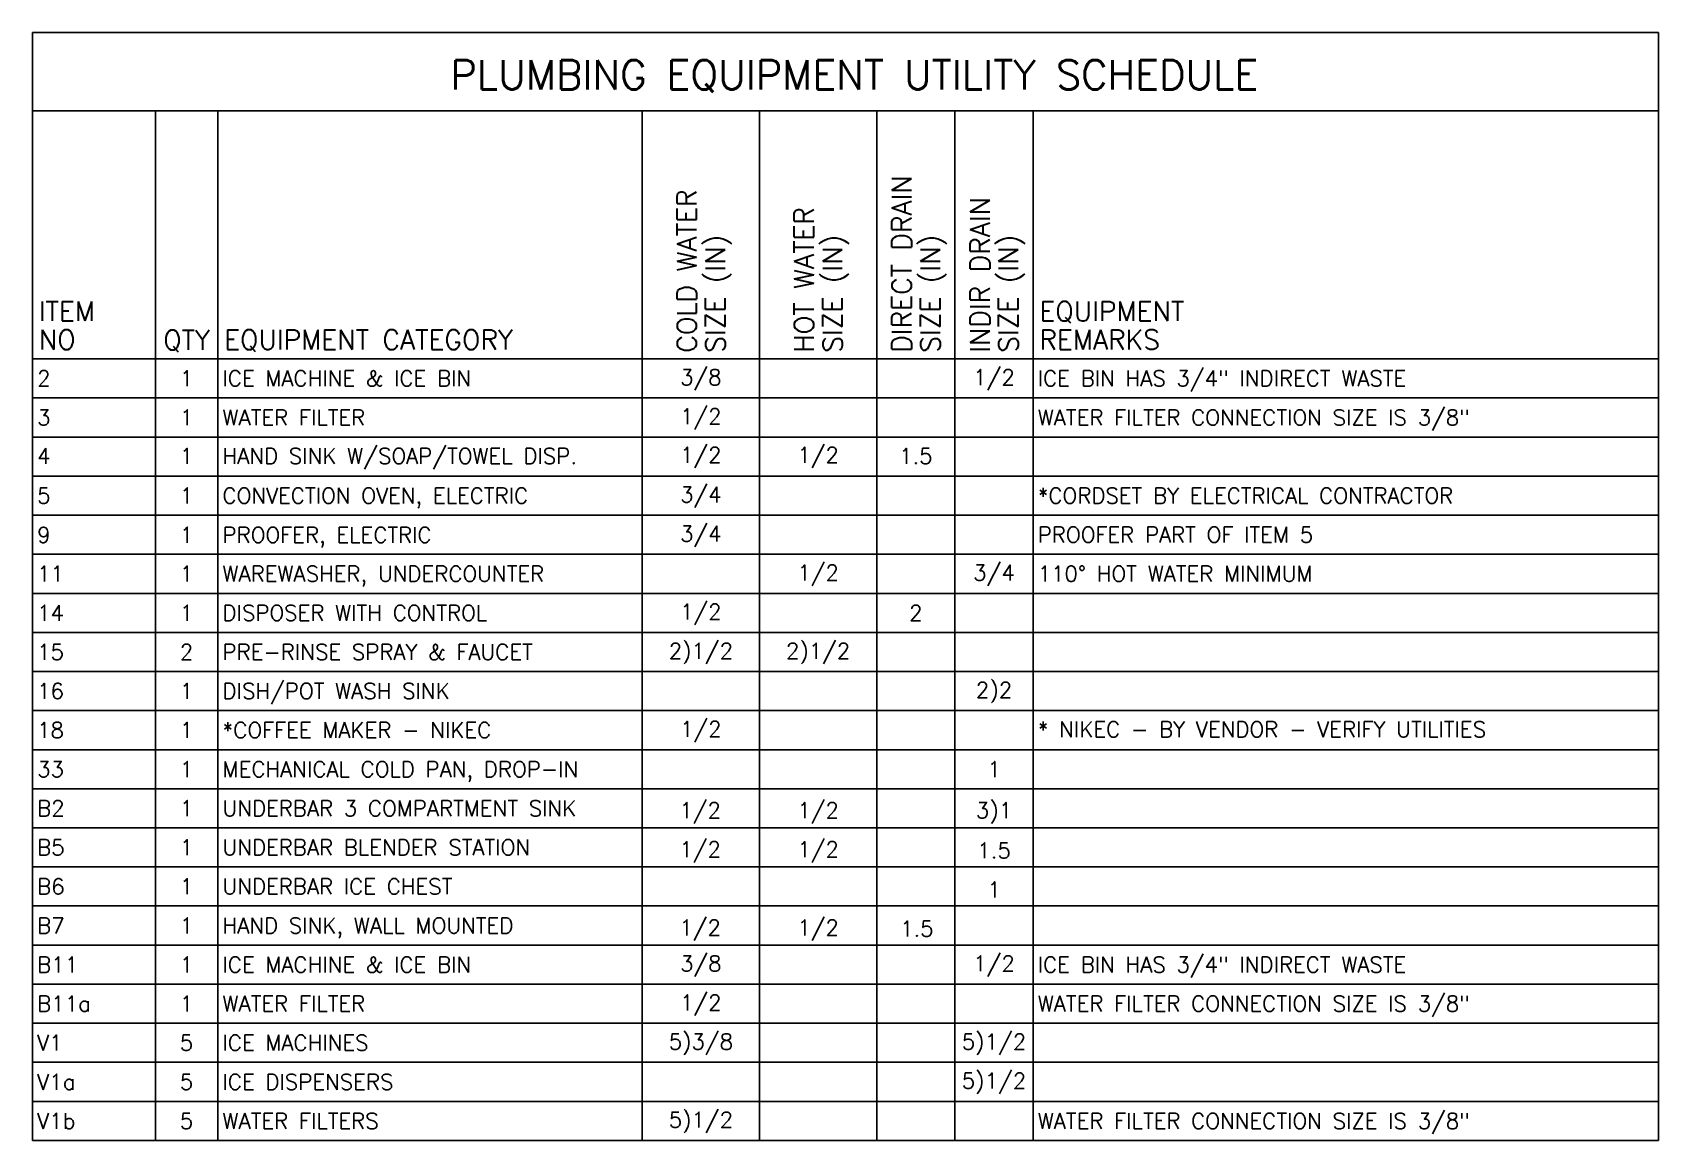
# Model space of a CAD drawing. Extents: x 1854 to 13881, y 653 to 2008.
# Drawn here: x 9128.5 to 9461.3, y 949 to 1175.8 of the extents above; entities that cross this region are included whole.
import ezdxf
from ezdxf.enums import TextEntityAlignment as Align

# ---------------------------------------------------------------- set-up
doc = ezdxf.new("R2010")
doc.units = 0
doc.header["$LTSCALE"] = 0.5
doc.header["$MEASUREMENT"] = 0
doc.layers.add('208', color=8, linetype='Continuous')
doc.styles.add('KCLCELL', font='romans.shx')
doc.styles.add('KCLHEADER', font='romans')

# ---------------------------------------------------------------- blocks, each defined once
blk = doc.blocks.new('kclmainh')
at = {"style": 'KCLHEADER'}
blk.add_attdef('KCLMAINHD', text='', height=0.1875, dxfattribs=at).set_placement((0, 0.0799999999999983), align=Align.CENTER)
blk = doc.blocks.new('kclh2l')
at = {"style": 'KCLHEADER'}
for p in [(0.03999999999999204, 0.2422880603269935), (0.03999999999999204, 0.0600499999999986)]:
    blk.add_attdef('KCLH2L', p, '', height=0.125, dxfattribs=at)
blk = doc.blocks.new('kclh1c')
at = {"style": 'KCLHEADER'}
blk.add_attdef('KCLH1C', text='', height=0.125, dxfattribs=at).set_placement((0, 0.01999999999999957), align=Align.BOTTOM_CENTER)
blk = doc.blocks.new('kclh1l')
at = {"style": 'KCLHEADER'}
blk.add_attdef('KCLH1L', (0.03999999999999204, 0.05999999999999872), '', height=0.125, dxfattribs=at)
blk = doc.blocks.new('kclh2lr')
at = {"style": 'KCLHEADER'}
for p in [(-0.02760299107356445, 0.03999999999998138), (0.1545970089264301, 0.03999999999998138)]:
    blk.add_attdef('KCLH2LR', p, '', height=0.125, rotation=90, dxfattribs=at)
blk = doc.blocks.new('kclcelll')
at = {"style": 'KCLCELL'}
blk.add_attdef('KCLCELL-L', text='', height=0.1, dxfattribs=at).set_placement((0.0299999999999998, 0), align=Align.MIDDLE_LEFT)
blk = doc.blocks.new('kclcellc')
at = {"style": 'KCLCELL'}
blk.add_attdef('KCLCELL-C', text='', height=0.1, dxfattribs=at).set_placement((0, 0), align=Align.MIDDLE)
blk = doc.blocks.new('kclreml1')
at = {"style": 'KCLCELL'}
blk.add_attdef('KCLCELL-L', text='', height=0.1, dxfattribs=at).set_placement((0.0299999999999998, 0), align=Align.MIDDLE_LEFT)

msp = doc.modelspace()

# ---------------------------------------------------------------- linework, layer by layer
at = {"layer": '208'}
for p, q in [((9128.53686358048, 1175.782915499694), (9128.53686358048, 1159.782915499694)), ((9128.53686358048, 1175.782915499694), (9461.336863580447, 1175.782915499694)), ((9461.336863580447, 1175.782915499694), (9461.336863580447, 1159.782915499694)), ((9128.53686358048, 1159.782915499694), (9128.53686358045, 948.9789506583655)), ((9128.53686358048, 1159.782915499694), (9461.336863580447, 1159.782915499694)), ((9153.678548503598, 1159.782915499694), (9153.678548503549, 948.9789506583655)), ((9166.4785485036, 1159.782915499694), (9166.478548503552, 948.9789506583655)), ((9253.336863580484, 1159.782915499694), (9253.336863580478, 948.9789506583655)), ((9253.336863580484, 1159.782915499694), (9253.336863580435, 948.9789506583655)), ((9277.336863580469, 1159.782915499694), (9277.33686358042, 948.9789506583655)), ((9277.336863580447, 1159.782915499694), (9277.33686358042, 948.9789506583655)), ((9301.336863580433, 1159.782915499694), (9301.336863580404, 948.9789506583655)), ((9301.336863580433, 1159.782915499694), (9301.336863580404, 948.9789506583655)), ((9317.336863580433, 1159.782915499694), (9317.336863580409, 948.9789506583655)), ((9317.336863580433, 1159.782915499694), (9317.336863580405, 948.9789506583655)), ((9333.336863580433, 1159.782915499694), (9333.336863580402, 948.9789506583655)), ((9333.336863580433, 1159.782915499694), (9333.336863580387, 948.9789506583655)), ((9461.336863580447, 1159.782915499694), (9461.33686358042, 948.9789506583655)), ((9128.53686358048, 1108.978950658366), (9461.336863580447, 1108.978950658366)), ((9128.53686358048, 1108.978950658366), (9461.336863580447, 1108.978950658366)), ((9128.53686358048, 1108.978950658366), (9461.336863580447, 1108.978950658366)), ((9128.53686358048, 1108.978950658366), (9461.336863580447, 1108.978950658366)), ((9128.53686358048, 1108.978950658366), (9461.336863580447, 1108.978950658366)), ((9128.53686358048, 1108.978950658366), (9461.336863580447, 1108.978950658366)), ((9128.53686358048, 1108.978950658366), (9461.336863580447, 1108.978950658366)), ((9128.53686358048, 1100.978950658366), (9461.336863580447, 1100.978950658366)), ((9128.53686358048, 1100.978950658366), (9461.336863580447, 1100.978950658366)), ((9128.53686358048, 1092.978950658366), (9461.336863580447, 1092.978950658366)), ((9128.53686358048, 1092.978950658366), (9461.336863580447, 1092.978950658366)), ((9128.53686358048, 1092.978950658366), (9461.336863580447, 1092.978950658366)), ((9128.53686358048, 1084.978950658366), (9461.336863580447, 1084.978950658366)), ((9128.53686358048, 1084.978950658366), (9461.336863580447, 1084.978950658366)), ((9128.53686358048, 1084.978950658366), (9461.336863580447, 1084.978950658366)), ((9128.53686358048, 1076.978950658366), (9461.336863580447, 1076.978950658366)), ((9128.536863580483, 1076.978950658366), (9461.336863580449, 1076.978950658366)), ((9128.53686358048, 1076.978950658366), (9461.336863580447, 1076.978950658366)), ((9128.53686358048, 1076.978950658366), (9461.336863580447, 1076.978950658366)), ((9128.53686358048, 1076.978950658366), (9461.336863580447, 1076.978950658366)), ((9128.53686358048, 1076.978950658366), (9461.336863580447, 1076.978950658366)), ((9128.53686358048, 1068.978950658366), (9461.336863580447, 1068.978950658366)), ((9128.53686358048, 1068.978950658366), (9461.336863580447, 1068.978950658366)), ((9128.53686358048, 1068.978950658366), (9461.336863580447, 1068.978950658366)), ((9128.53686358048, 1068.978950658366), (9461.336863580447, 1068.978950658366)), ((9128.536863580483, 1068.978950658366), (9461.336863580449, 1068.978950658366)), ((9128.53686358048, 1060.978950658366), (9461.336863580447, 1060.978950658366)), ((9128.53686358048, 1060.978950658366), (9461.336863580447, 1060.978950658366)), ((9128.536863580483, 1060.978950658366), (9461.336863580449, 1060.978950658366)), ((9128.53686358048, 1052.978950658366), (9461.336863580447, 1052.978950658366)), ((9128.53686358048, 1052.978950658366), (9461.336863580447, 1052.978950658366)), ((9128.536863580468, 1052.978950658366), (9461.336863580435, 1052.978950658366)), ((9128.53686358048, 1044.978950658366), (9461.336863580447, 1044.978950658366)), ((9128.53686358048, 1044.978950658366), (9461.336863580447, 1044.978950658366)), ((9128.53686358048, 1044.978950658366), (9461.336863580447, 1044.978950658366)), ((9128.53686358048, 1036.978950658366), (9461.336863580447, 1036.978950658366)), ((9128.53686358048, 1036.978950658366), (9461.336863580447, 1036.978950658366)), ((9128.53686358048, 1036.978950658366), (9461.336863580447, 1036.978950658366)), ((9128.53686358048, 1036.978950658366), (9461.336863580447, 1036.978950658366)), ((9128.53686358048, 1028.978950658366), (9461.336863580447, 1028.978950658366)), ((9128.53686358048, 1028.978950658366), (9461.336863580447, 1028.978950658366)), ((9128.53686358048, 1028.978950658366), (9461.336863580447, 1028.978950658366)), ((9128.53686358048, 1028.978950658366), (9461.336863580447, 1028.978950658366)), ((9128.53686358048, 1020.978950658366), (9461.336863580447, 1020.978950658366)), ((9128.536863580466, 1020.978950658366), (9461.336863580433, 1020.978950658366)), ((9128.536863580466, 1012.978950658366), (9461.336863580433, 1012.978950658366)), ((9128.536863580466, 1012.978950658366), (9461.336863580433, 1012.978950658366)), ((9128.536863580466, 1004.978950658366), (9461.336863580433, 1004.978950658366)), ((9128.536863580452, 1004.978950658366), (9461.336863580418, 1004.978950658366)), ((9128.536863580466, 996.9789506583656), (9461.336863580433, 996.9789506583656)), ((9128.536863580452, 996.9789506583656), (9461.336863580418, 996.9789506583656)), ((9128.536863580452, 988.9789506583656), (9461.336863580418, 988.9789506583656)), ((9128.536863580452, 988.9789506583656), (9461.336863580418, 988.9789506583656)), ((9128.536863580452, 980.9789506583656), (9461.336863580418, 980.9789506583656)), ((9128.536863580437, 972.9789506583656), (9461.336863580404, 972.9789506583656)), ((9128.53686358045, 964.9789506583656), (9461.336863580416, 964.9789506583656)), ((9128.53686358045, 956.9789506583656), (9461.336863580416, 956.9789506583656)), ((9128.536863580435, 948.9789506583656), (9461.336863580402, 948.9789506583656))]:
    msp.add_line(p, q, dxfattribs=at)

# ---------------------------------------------------------------- block references
at = {"layer": '208', "xscale": 32, "yscale": 32, "zscale": 32}
for name, p, values in [('kclmainh', (9296.76105502182, 1161.590530678164), {'KCLMAINHD': 'PLUMBING EQUIPMENT UTILITY SCHEDULE'}), ('kclh1l', (9166.4785485036, 1108.978950658366), {'KCLH1L': 'EQUIPMENT CATEGORY'}), ('kclh1c', (9160.078548503607, 1108.978950658366), {'KCLH1C': 'QTY'}), ('kclcelll', (9128.53686358048, 1104.978950658366), {'KCLCELL-L': '2'}), ('kclcellc', (9160.078548503592, 1104.978950658366), {'KCLCELL-C': '1'}), ('kclcelll', (9166.4785485036, 1104.978950658366), {'KCLCELL-L': 'ICE MACHINE & ICE BIN'}), ('kclcellc', (9265.336863580484, 1104.978950658366), {'KCLCELL-C': '3/8'}), ('kclcellc', (9325.336863580433, 1104.978950658366), {'KCLCELL-C': '1/2'}), ('kclreml1', (9333.336863580447, 1104.978950658366), {'KCLCELL-L': 'ICE BIN HAS 3/4" INDIRECT WASTE'}), ('kclcelll', (9128.53686358048, 1096.978950658366), {'KCLCELL-L': '3'}), ('kclcellc', (9160.078548503592, 1096.978950658366), {'KCLCELL-C': '1'}), ('kclcelll', (9166.4785485036, 1096.978950658366), {'KCLCELL-L': 'WATER FILTER'}), ('kclcellc', (9265.336863580484, 1096.978950658366), {'KCLCELL-C': '1/2'}), ('kclreml1', (9333.336863580447, 1096.978950658366), {'KCLCELL-L': 'WATER FILTER CONNECTION SIZE IS 3/8"'}), ('kclcelll', (9128.536863580463, 1089.082816708837), {'KCLCELL-L': '4'}), ('kclcellc', (9160.078548503589, 1089.082816708837), {'KCLCELL-C': '1'}), ('kclcelll', (9166.478548503597, 1089.082816708837), {'KCLCELL-L': 'HAND SINK W/SOAP/TOWEL DISP.'}), ('kclcellc', (9265.336863580465, 1089.082816708837), {'KCLCELL-C': '1/2'}), ('kclcellc', (9289.336863580429, 1089.082816708837), {'KCLCELL-C': '1/2'}), ('kclcellc', (9309.336863580415, 1089.082816708837), {'KCLCELL-C': '1.5'}), ('kclcelll', (9128.53686358048, 1080.978950658366), {'KCLCELL-L': '5'}), ('kclcellc', (9160.078548503592, 1080.978950658366), {'KCLCELL-C': '1'}), ('kclcelll', (9166.4785485036, 1080.978950658366), {'KCLCELL-L': 'CONVECTION OVEN, ELECTRIC'}), ('kclcellc', (9265.336863580484, 1080.978950658366), {'KCLCELL-C': '3/4'}), ('kclreml1', (9333.336863580447, 1080.978950658366), {'KCLCELL-L': '*CORDSET BY ELECTRICAL CONTRACTOR'}), ('kclcellc', (9265.336863580484, 1072.939500002607), {'KCLCELL-C': '3/4'}), ('kclcelll', (9128.53686358048, 1072.939500002607), {'KCLCELL-L': '9'}), ('kclcellc', (9160.078548503592, 1072.939500002607), {'KCLCELL-C': '1'}), ('kclcelll', (9166.4785485036, 1072.939500002607), {'KCLCELL-L': 'PROOFER, ELECTRIC'}), ('kclreml1', (9333.336863580447, 1072.978950658366), {'KCLCELL-L': 'PROOFER PART OF ITEM 5'}), ('kclcelll', (9128.53686358048, 1064.978950658366), {'KCLCELL-L': '11'}), ('kclcellc', (9160.078548503592, 1064.978950658366), {'KCLCELL-C': '1'}), ('kclcelll', (9166.4785485036, 1064.978950658366), {'KCLCELL-L': 'WAREWASHER, UNDERCOUNTER'}), ('kclcellc', (9289.336863580433, 1064.978950658366), {'KCLCELL-C': '1/2'}), ('kclcellc', (9325.336863580433, 1064.978950658366), {'KCLCELL-C': '3/4'}), ('kclreml1', (9333.336863580447, 1064.978950658358), {'KCLCELL-L': '110%%d HOT WATER MINIMUM'}), ('kclcelll', (9128.53686358048, 1056.978950658373), {'KCLCELL-L': '14'}), ('kclcellc', (9160.078548503607, 1056.978950658373), {'KCLCELL-C': '1'}), ('kclcelll', (9166.4785485036, 1056.978950658373), {'KCLCELL-L': 'DISPOSER WITH CONTROL'}), ('kclcellc', (9265.33686358048, 1056.978950658358), {'KCLCELL-C': '1/2'}), ('kclcellc', (9309.336863580415, 1056.978950658358), {'KCLCELL-C': '2'}), ('kclcelll', (9128.53686358048, 1048.978950658366), {'KCLCELL-L': '15'}), ('kclcellc', (9160.078548503607, 1048.978950658366), {'KCLCELL-C': '2'}), ('kclcelll', (9166.4785485036, 1048.978950658366), {'KCLCELL-L': 'PRE-RINSE SPRAY & FAUCET'}), ('kclcellc', (9265.336863580484, 1048.978950658358), {'KCLCELL-C': '2)1/2'}), ('kclcellc', (9289.336863580433, 1048.978950658358), {'KCLCELL-C': '2)1/2'}), ('kclcelll', (9128.53686358048, 1040.978950658366), {'KCLCELL-L': '16'}), ('kclcellc', (9160.078548503607, 1040.978950658366), {'KCLCELL-C': '1'}), ('kclcelll', (9166.4785485036, 1040.978950658366), {'KCLCELL-L': 'DISH/POT WASH SINK'}), ('kclcellc', (9325.336863580433, 1040.978950658366), {'KCLCELL-C': '2)2'}), ('kclcellc', (9265.336863580484, 1032.978950658358), {'KCLCELL-C': '1/2'}), ('kclcelll', (9128.53686358048, 1032.978950658366), {'KCLCELL-L': '18'}), ('kclcellc', (9160.078548503592, 1032.978950658366), {'KCLCELL-C': '1'}), ('kclcelll', (9166.4785485036, 1032.978950658366), {'KCLCELL-L': '*COFFEE MAKER - NIKEC'}), ('kclreml1', (9333.336863580445, 1033.137134209959), {'KCLCELL-L': '* NIKEC - BY VENDOR - VERIFY UTILITIES'}), ('kclcelll', (9128.536863580483, 1024.978950658366), {'KCLCELL-L': '33'}), ('kclcellc', (9160.078548503594, 1024.978950658366), {'KCLCELL-C': '1'}), ('kclcelll', (9166.478548503603, 1024.978950658366), {'KCLCELL-L': 'MECHANICAL COLD PAN, DROP-IN'}), ('kclcellc', (9325.336863580435, 1024.978950658366), {'KCLCELL-C': '1'}), ('kclcelll', (9128.536863580472, 1016.978950658366), {'KCLCELL-L': 'B2'}), ('kclcellc', (9160.078548503583, 1016.978950658366), {'KCLCELL-C': '1'}), ('kclcelll', (9166.478548503592, 1016.978950658366), {'KCLCELL-L': 'UNDERBAR 3 COMPARTMENT SINK'}), ('kclcellc', (9265.205052988147, 1016.337134209974), {'KCLCELL-C': '1/2'}), ('kclcellc', (9289.336863580424, 1016.337134209974), {'KCLCELL-C': '1/2'}), ('kclcellc', (9325.336863580424, 1016.337134209974), {'KCLCELL-C': '3)1'}), ('kclcelll', (9128.536863580457, 1008.978950658366), {'KCLCELL-L': 'B5'}), ('kclcellc', (9160.078548503569, 1008.978950658366), {'KCLCELL-C': '1'}), ('kclcelll', (9166.478548503577, 1008.978950658366), {'KCLCELL-L': 'UNDERBAR BLENDER STATION'}), ('kclcellc', (9265.205052988133, 1008.337134209974), {'KCLCELL-C': '1/2'}), ('kclcellc', (9289.336863580409, 1008.337134209974), {'KCLCELL-C': '1/2'}), ('kclcellc', (9325.336863580409, 1008.337134209974), {'KCLCELL-C': '1.5'}), ('kclcelll', (9128.536863580457, 1000.978950658366), {'KCLCELL-L': 'B6'}), ('kclcellc', (9160.078548503569, 1000.978950658366), {'KCLCELL-C': '1'}), ('kclcelll', (9166.478548503577, 1000.978950658366), {'KCLCELL-L': 'UNDERBAR ICE CHEST'}), ('kclcellc', (9325.336863580409, 1000.337134209974), {'KCLCELL-C': '1'}), ('kclcelll', (9128.536863580457, 992.9789506583656), {'KCLCELL-L': 'B7'}), ('kclcellc', (9160.078548503569, 992.9789506583656), {'KCLCELL-C': '1'}), ('kclcelll', (9166.478548503577, 992.9789506583656), {'KCLCELL-L': 'HAND SINK, WALL MOUNTED'}), ('kclcellc', (9265.205052988133, 992.3371342099745), {'KCLCELL-C': '1/2'}), ('kclcellc', (9289.336863580409, 992.3371342099745), {'KCLCELL-C': '1/2'}), ('kclcellc', (9309.554986550867, 992.3371342099745), {'KCLCELL-C': '1.5'}), ('kclcelll', (9128.536863580453, 984.9789506583656), {'KCLCELL-L': 'B11'}), ('kclcellc', (9160.078548503565, 984.9789506583656), {'KCLCELL-C': '1'}), ('kclcelll', (9166.478548503574, 984.9789506583656), {'KCLCELL-L': 'ICE MACHINE & ICE BIN'}), ('kclcellc', (9265.336863580456, 984.9789506583656), {'KCLCELL-C': '3/8'}), ('kclcellc', (9325.336863580405, 984.9789506583656), {'KCLCELL-C': '1/2'}), ('kclreml1', (9333.33686358042, 984.9789506583656), {'KCLCELL-L': 'ICE BIN HAS 3/4" INDIRECT WASTE'}), ('kclcelll', (9128.536863580453, 976.9789506583656), {'KCLCELL-L': 'B11a'}), ('kclcellc', (9160.078548503565, 976.9789506583656), {'KCLCELL-C': '1'}), ('kclcelll', (9166.478548503574, 976.9789506583656), {'KCLCELL-L': 'WATER FILTER'}), ('kclcellc', (9265.336863580456, 976.9789506583656), {'KCLCELL-C': '1/2'}), ('kclreml1', (9333.33686358042, 976.9789506583656), {'KCLCELL-L': 'WATER FILTER CONNECTION SIZE IS 3/8"'}), ('kclcelll', (9128.536863580453, 968.9789506583656), {'KCLCELL-L': 'V1'}), ('kclcellc', (9160.078548503565, 968.9789506583656), {'KCLCELL-C': '5'}), ('kclcelll', (9166.478548503574, 968.9789506583656), {'KCLCELL-L': 'ICE MACHINES'}), ('kclcellc', (9265.336863580456, 968.9789506583656), {'KCLCELL-C': '5)3/8'}), ('kclcellc', (9325.336863580405, 968.9789506583656), {'KCLCELL-C': '5)1/2'}), ('kclcelll', (9128.536863580452, 960.9789506583656), {'KCLCELL-L': 'V1a'}), ('kclcellc', (9160.078548503563, 960.9789506583656), {'KCLCELL-C': '5'}), ('kclcelll', (9166.478548503572, 960.9789506583656), {'KCLCELL-L': 'ICE DISPENSERS'}), ('kclcellc', (9325.336863580404, 960.9789506583656), {'KCLCELL-C': '5)1/2'}), ('kclcellc', (9265.336863580456, 952.9789506583656), {'KCLCELL-C': '5)1/2'}), ('kclreml1', (9333.33686358042, 952.9789506583656), {'KCLCELL-L': 'WATER FILTER CONNECTION SIZE IS 3/8"'}), ('kclcelll', (9128.536863580453, 952.9789506583656), {'KCLCELL-L': 'V1b'}), ('kclcellc', (9160.078548503565, 952.9789506583656), {'KCLCELL-C': '5'}), ('kclcelll', (9166.478548503574, 952.9789506583656), {'KCLCELL-L': 'WATER FILTERS'})]:
    msp.add_blockref(name, p, dxfattribs=at).add_auto_attribs(values)
at = {"layer": '208'}
ref = msp.add_blockref('kclh2lr', (9309.336863580433, 1108.978950658366), dxfattribs=dict(at, xscale=32, yscale=32, zscale=32))
ref.add_attrib('KCLH2LR', 'DIRECT DRAIN', (9308.453567866072, 1110.258950658364), dxfattribs={"layer": '0', "height": 4, "rotation": 90, "style": 'KCLHEADER'})
ref.add_attrib('KCLH2LR', 'SIZE (IN)', (9314.283967866078, 1110.258950658364), dxfattribs={"layer": '0', "height": 4, "rotation": 90, "style": 'KCLHEADER'})
ref = msp.add_blockref('kclh2lr', (9265.336863580484, 1108.978950658366), dxfattribs=dict(at, xscale=32, yscale=32, zscale=32))
ref.add_attrib('KCLH2LR', 'COLD WATER', (9264.453567866123, 1110.258950658364), dxfattribs={"layer": '0', "height": 4, "rotation": 90, "style": 'KCLHEADER'})
ref.add_attrib('KCLH2LR', 'SIZE (IN)', (9270.28396786613, 1110.258950658364), dxfattribs={"layer": '0', "height": 4, "rotation": 90, "style": 'KCLHEADER'})
ref = msp.add_blockref('kclh2lr', (9289.336863580433, 1108.978950658366), dxfattribs=dict(at, xscale=32, yscale=32, zscale=32))
ref.add_attrib('KCLH2LR', 'HOT WATER', (9288.453567866087, 1110.258950658364), dxfattribs={"layer": '0', "height": 4, "rotation": 90, "style": 'KCLHEADER'})
ref.add_attrib('KCLH2LR', 'SIZE (IN)', (9294.283967866078, 1110.258950658364), dxfattribs={"layer": '0', "height": 4, "rotation": 90, "style": 'KCLHEADER'})
ref = msp.add_blockref('kclh2lr', (9325.336863580433, 1108.978950658366), dxfattribs=dict(at, xscale=32, yscale=32, zscale=32))
ref.add_attrib('KCLH2LR', 'INDIR DRAIN', (9324.453567866072, 1110.258950658364), dxfattribs={"layer": '0', "height": 4, "rotation": 90, "style": 'KCLHEADER'})
ref.add_attrib('KCLH2LR', 'SIZE (IN)', (9330.283967866078, 1110.258950658364), dxfattribs={"layer": '0', "height": 4, "rotation": 90, "style": 'KCLHEADER'})
ref = msp.add_blockref('kclh2l', (9128.53686358048, 1108.978950658366), dxfattribs=dict(at, xscale=32, yscale=32, zscale=32))
ref.add_attrib('KCLH2L', 'ITEM', (9129.81686358048, 1116.732168588827), dxfattribs={"layer": '0', "height": 4, "style": 'KCLHEADER'})
ref.add_attrib('KCLH2L', 'NO', (9129.81686358048, 1110.900550658367), dxfattribs={"layer": '0', "height": 4, "style": 'KCLHEADER'})
ref = msp.add_blockref('kclh2l', (9333.336863580447, 1108.978950658366), dxfattribs=dict(at, xscale=32, yscale=32, zscale=32))
ref.add_attrib('KCLH2L', 'EQUIPMENT', (9334.616863580446, 1116.732168588827), dxfattribs={"layer": '0', "height": 4, "style": 'KCLHEADER'})
ref.add_attrib('KCLH2L', 'REMARKS', (9334.616863580446, 1110.900550658367), dxfattribs={"layer": '0', "height": 4, "style": 'KCLHEADER'})

doc.saveas('drawing.dxf')
